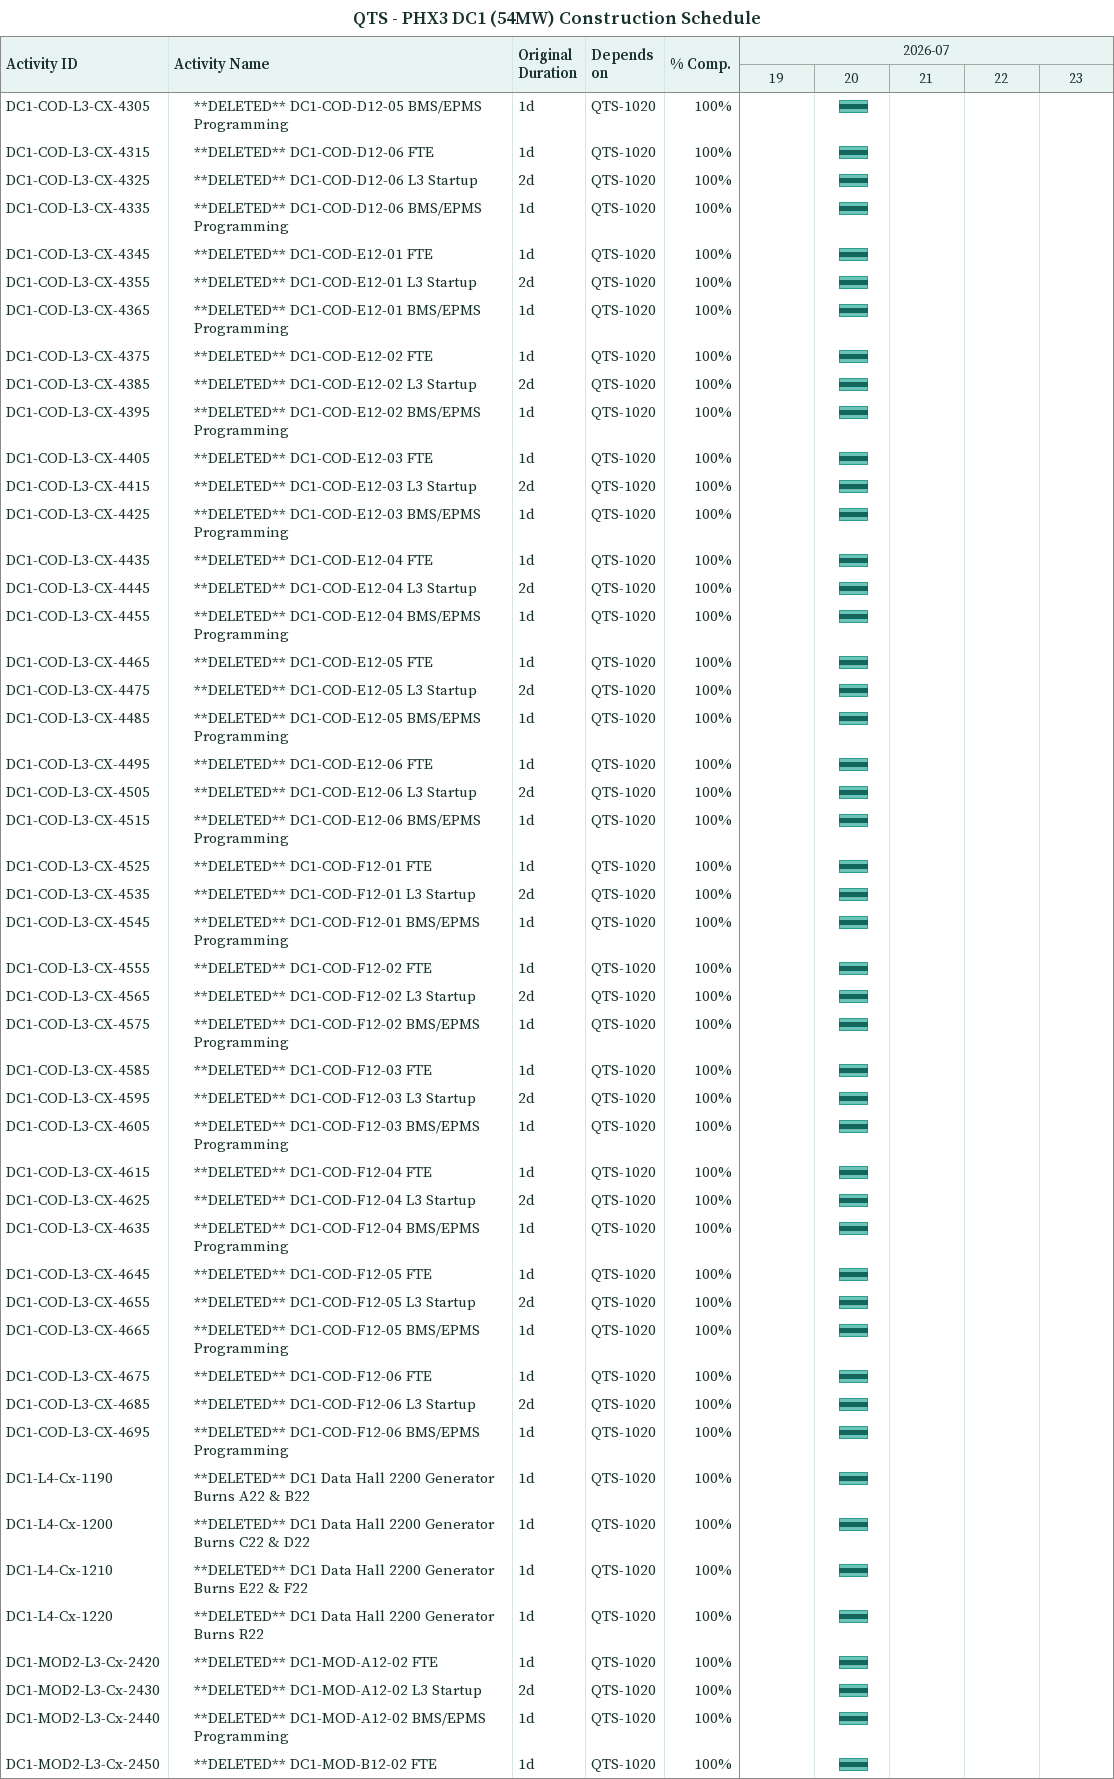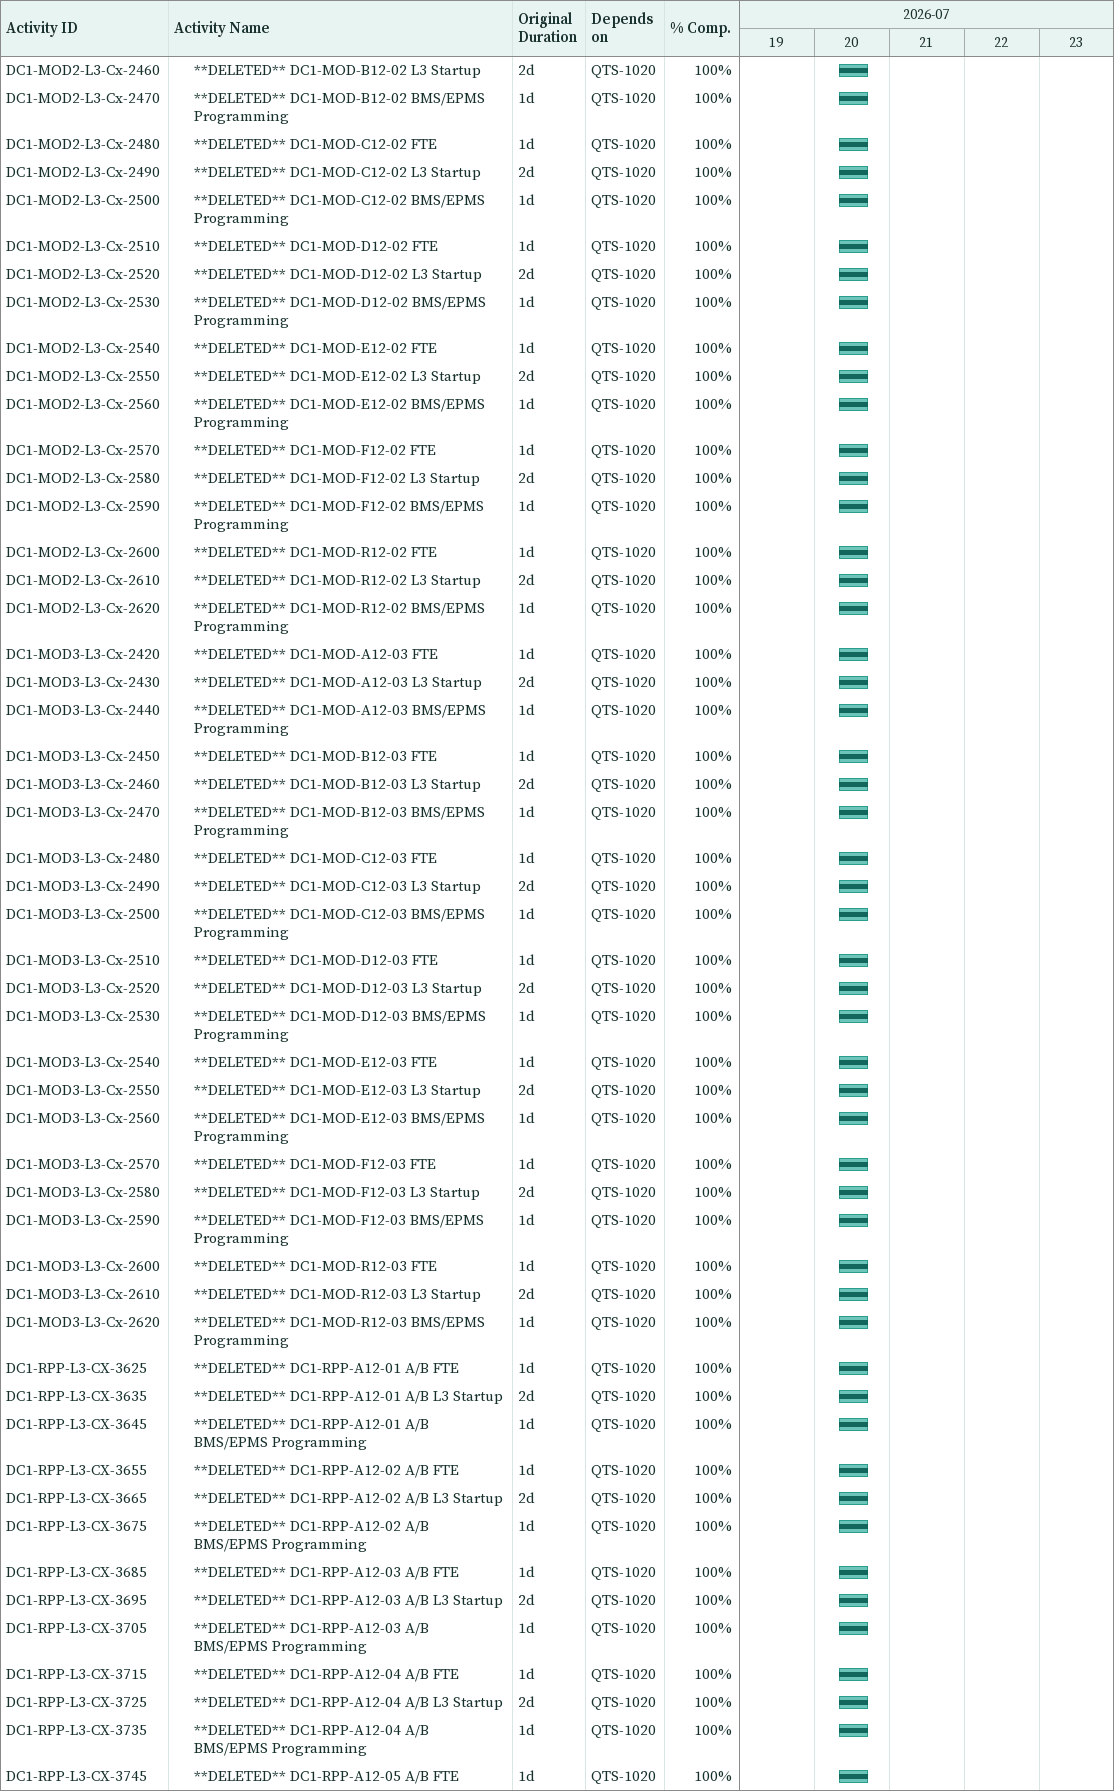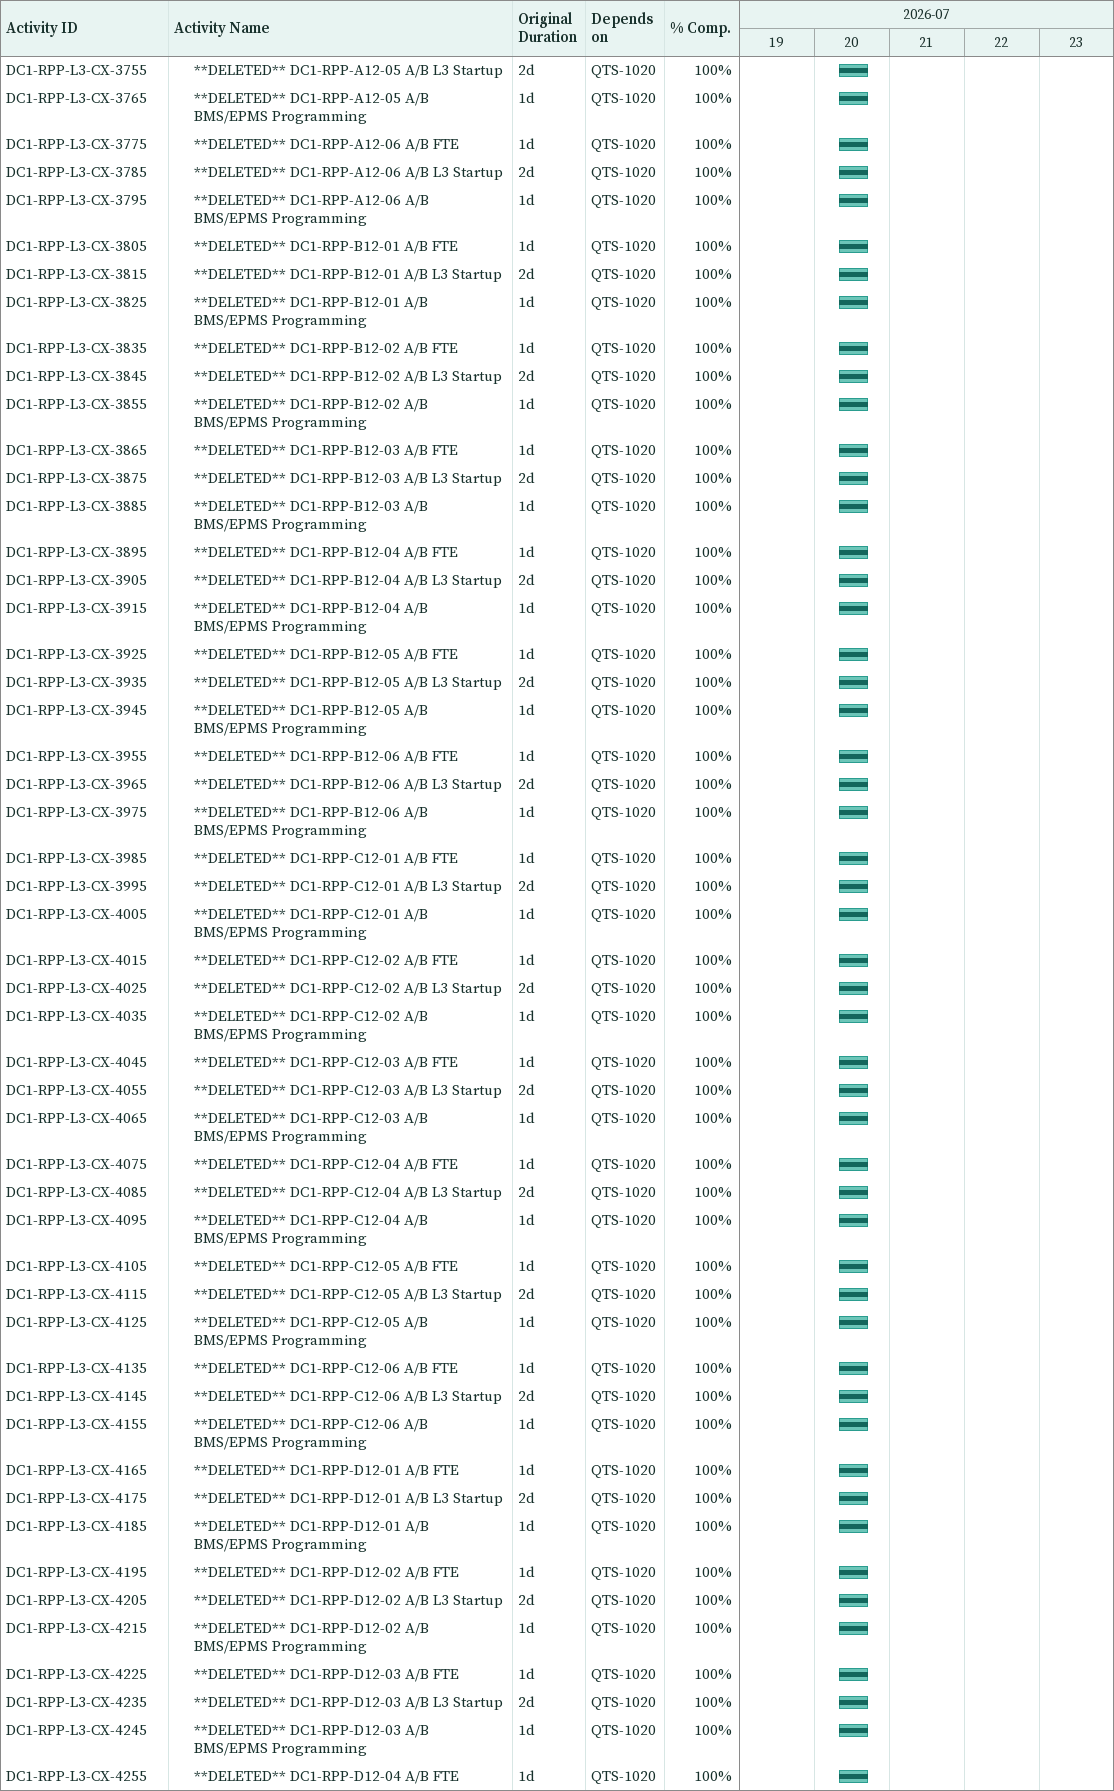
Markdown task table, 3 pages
QTS - PHX3 DC1 (54MW) Construction Schedule

| ID | Level | Task | Original duration | Start | Finish | Predecessors | % complete |
|---|---|---|---|---|---|---|---|
| DC1-COD-L3-CX-4305 | 2 | **DELETED** DC1-COD-D12-05 BMS/EPMS Programming | 1d | 2026-07-20 | 2026-07-20 | QTS-1020 | 100 |
| DC1-COD-L3-CX-4315 | 2 | **DELETED** DC1-COD-D12-06 FTE | 1d | 2026-07-20 | 2026-07-20 | QTS-1020 | 100 |
| DC1-COD-L3-CX-4325 | 2 | **DELETED** DC1-COD-D12-06 L3 Startup | 2d | 2026-07-20 | 2026-07-20 | QTS-1020 | 100 |
| DC1-COD-L3-CX-4335 | 2 | **DELETED** DC1-COD-D12-06 BMS/EPMS Programming | 1d | 2026-07-20 | 2026-07-20 | QTS-1020 | 100 |
| DC1-COD-L3-CX-4345 | 2 | **DELETED** DC1-COD-E12-01 FTE | 1d | 2026-07-20 | 2026-07-20 | QTS-1020 | 100 |
| DC1-COD-L3-CX-4355 | 2 | **DELETED** DC1-COD-E12-01 L3 Startup | 2d | 2026-07-20 | 2026-07-20 | QTS-1020 | 100 |
| DC1-COD-L3-CX-4365 | 2 | **DELETED** DC1-COD-E12-01 BMS/EPMS Programming | 1d | 2026-07-20 | 2026-07-20 | QTS-1020 | 100 |
| DC1-COD-L3-CX-4375 | 2 | **DELETED** DC1-COD-E12-02 FTE | 1d | 2026-07-20 | 2026-07-20 | QTS-1020 | 100 |
| DC1-COD-L3-CX-4385 | 2 | **DELETED** DC1-COD-E12-02 L3 Startup | 2d | 2026-07-20 | 2026-07-20 | QTS-1020 | 100 |
| DC1-COD-L3-CX-4395 | 2 | **DELETED** DC1-COD-E12-02 BMS/EPMS Programming | 1d | 2026-07-20 | 2026-07-20 | QTS-1020 | 100 |
| DC1-COD-L3-CX-4405 | 2 | **DELETED** DC1-COD-E12-03 FTE | 1d | 2026-07-20 | 2026-07-20 | QTS-1020 | 100 |
| DC1-COD-L3-CX-4415 | 2 | **DELETED** DC1-COD-E12-03 L3 Startup | 2d | 2026-07-20 | 2026-07-20 | QTS-1020 | 100 |
| DC1-COD-L3-CX-4425 | 2 | **DELETED** DC1-COD-E12-03 BMS/EPMS Programming | 1d | 2026-07-20 | 2026-07-20 | QTS-1020 | 100 |
| DC1-COD-L3-CX-4435 | 2 | **DELETED** DC1-COD-E12-04 FTE | 1d | 2026-07-20 | 2026-07-20 | QTS-1020 | 100 |
| DC1-COD-L3-CX-4445 | 2 | **DELETED** DC1-COD-E12-04 L3 Startup | 2d | 2026-07-20 | 2026-07-20 | QTS-1020 | 100 |
| DC1-COD-L3-CX-4455 | 2 | **DELETED** DC1-COD-E12-04 BMS/EPMS Programming | 1d | 2026-07-20 | 2026-07-20 | QTS-1020 | 100 |
| DC1-COD-L3-CX-4465 | 2 | **DELETED** DC1-COD-E12-05 FTE | 1d | 2026-07-20 | 2026-07-20 | QTS-1020 | 100 |
| DC1-COD-L3-CX-4475 | 2 | **DELETED** DC1-COD-E12-05 L3 Startup | 2d | 2026-07-20 | 2026-07-20 | QTS-1020 | 100 |
| DC1-COD-L3-CX-4485 | 2 | **DELETED** DC1-COD-E12-05 BMS/EPMS Programming | 1d | 2026-07-20 | 2026-07-20 | QTS-1020 | 100 |
| DC1-COD-L3-CX-4495 | 2 | **DELETED** DC1-COD-E12-06 FTE | 1d | 2026-07-20 | 2026-07-20 | QTS-1020 | 100 |
| DC1-COD-L3-CX-4505 | 2 | **DELETED** DC1-COD-E12-06 L3 Startup | 2d | 2026-07-20 | 2026-07-20 | QTS-1020 | 100 |
| DC1-COD-L3-CX-4515 | 2 | **DELETED** DC1-COD-E12-06 BMS/EPMS Programming | 1d | 2026-07-20 | 2026-07-20 | QTS-1020 | 100 |
| DC1-COD-L3-CX-4525 | 2 | **DELETED** DC1-COD-F12-01 FTE | 1d | 2026-07-20 | 2026-07-20 | QTS-1020 | 100 |
| DC1-COD-L3-CX-4535 | 2 | **DELETED** DC1-COD-F12-01 L3 Startup | 2d | 2026-07-20 | 2026-07-20 | QTS-1020 | 100 |
| DC1-COD-L3-CX-4545 | 2 | **DELETED** DC1-COD-F12-01 BMS/EPMS Programming | 1d | 2026-07-20 | 2026-07-20 | QTS-1020 | 100 |
| DC1-COD-L3-CX-4555 | 2 | **DELETED** DC1-COD-F12-02 FTE | 1d | 2026-07-20 | 2026-07-20 | QTS-1020 | 100 |
| DC1-COD-L3-CX-4565 | 2 | **DELETED** DC1-COD-F12-02 L3 Startup | 2d | 2026-07-20 | 2026-07-20 | QTS-1020 | 100 |
| DC1-COD-L3-CX-4575 | 2 | **DELETED** DC1-COD-F12-02 BMS/EPMS Programming | 1d | 2026-07-20 | 2026-07-20 | QTS-1020 | 100 |
| DC1-COD-L3-CX-4585 | 2 | **DELETED** DC1-COD-F12-03 FTE | 1d | 2026-07-20 | 2026-07-20 | QTS-1020 | 100 |
| DC1-COD-L3-CX-4595 | 2 | **DELETED** DC1-COD-F12-03 L3 Startup | 2d | 2026-07-20 | 2026-07-20 | QTS-1020 | 100 |
| DC1-COD-L3-CX-4605 | 2 | **DELETED** DC1-COD-F12-03 BMS/EPMS Programming | 1d | 2026-07-20 | 2026-07-20 | QTS-1020 | 100 |
| DC1-COD-L3-CX-4615 | 2 | **DELETED** DC1-COD-F12-04 FTE | 1d | 2026-07-20 | 2026-07-20 | QTS-1020 | 100 |
| DC1-COD-L3-CX-4625 | 2 | **DELETED** DC1-COD-F12-04 L3 Startup | 2d | 2026-07-20 | 2026-07-20 | QTS-1020 | 100 |
| DC1-COD-L3-CX-4635 | 2 | **DELETED** DC1-COD-F12-04 BMS/EPMS Programming | 1d | 2026-07-20 | 2026-07-20 | QTS-1020 | 100 |
| DC1-COD-L3-CX-4645 | 2 | **DELETED** DC1-COD-F12-05 FTE | 1d | 2026-07-20 | 2026-07-20 | QTS-1020 | 100 |
| DC1-COD-L3-CX-4655 | 2 | **DELETED** DC1-COD-F12-05 L3 Startup | 2d | 2026-07-20 | 2026-07-20 | QTS-1020 | 100 |
| DC1-COD-L3-CX-4665 | 2 | **DELETED** DC1-COD-F12-05 BMS/EPMS Programming | 1d | 2026-07-20 | 2026-07-20 | QTS-1020 | 100 |
| DC1-COD-L3-CX-4675 | 2 | **DELETED** DC1-COD-F12-06 FTE | 1d | 2026-07-20 | 2026-07-20 | QTS-1020 | 100 |
| DC1-COD-L3-CX-4685 | 2 | **DELETED** DC1-COD-F12-06 L3 Startup | 2d | 2026-07-20 | 2026-07-20 | QTS-1020 | 100 |
| DC1-COD-L3-CX-4695 | 2 | **DELETED** DC1-COD-F12-06 BMS/EPMS Programming | 1d | 2026-07-20 | 2026-07-20 | QTS-1020 | 100 |
| DC1-L4-Cx-1190 | 2 | **DELETED** DC1 Data Hall 2200 Generator Burns A22 & B22 | 1d | 2026-07-20 | 2026-07-20 | QTS-1020 | 100 |
| DC1-L4-Cx-1200 | 2 | **DELETED** DC1 Data Hall 2200 Generator Burns C22 & D22 | 1d | 2026-07-20 | 2026-07-20 | QTS-1020 | 100 |
| DC1-L4-Cx-1210 | 2 | **DELETED** DC1 Data Hall 2200 Generator Burns E22 & F22 | 1d | 2026-07-20 | 2026-07-20 | QTS-1020 | 100 |
| DC1-L4-Cx-1220 | 2 | **DELETED** DC1 Data Hall 2200 Generator Burns R22 | 1d | 2026-07-20 | 2026-07-20 | QTS-1020 | 100 |
| DC1-MOD2-L3-Cx-2420 | 2 | **DELETED** DC1-MOD-A12-02 FTE | 1d | 2026-07-20 | 2026-07-20 | QTS-1020 | 100 |
| DC1-MOD2-L3-Cx-2430 | 2 | **DELETED** DC1-MOD-A12-02 L3 Startup | 2d | 2026-07-20 | 2026-07-20 | QTS-1020 | 100 |
| DC1-MOD2-L3-Cx-2440 | 2 | **DELETED** DC1-MOD-A12-02 BMS/EPMS Programming | 1d | 2026-07-20 | 2026-07-20 | QTS-1020 | 100 |
| DC1-MOD2-L3-Cx-2450 | 2 | **DELETED** DC1-MOD-B12-02 FTE | 1d | 2026-07-20 | 2026-07-20 | QTS-1020 | 100 |
| DC1-MOD2-L3-Cx-2460 | 2 | **DELETED** DC1-MOD-B12-02 L3 Startup | 2d | 2026-07-20 | 2026-07-20 | QTS-1020 | 100 |
| DC1-MOD2-L3-Cx-2470 | 2 | **DELETED** DC1-MOD-B12-02 BMS/EPMS Programming | 1d | 2026-07-20 | 2026-07-20 | QTS-1020 | 100 |
| DC1-MOD2-L3-Cx-2480 | 2 | **DELETED** DC1-MOD-C12-02 FTE | 1d | 2026-07-20 | 2026-07-20 | QTS-1020 | 100 |
| DC1-MOD2-L3-Cx-2490 | 2 | **DELETED** DC1-MOD-C12-02 L3 Startup | 2d | 2026-07-20 | 2026-07-20 | QTS-1020 | 100 |
| DC1-MOD2-L3-Cx-2500 | 2 | **DELETED** DC1-MOD-C12-02 BMS/EPMS Programming | 1d | 2026-07-20 | 2026-07-20 | QTS-1020 | 100 |
| DC1-MOD2-L3-Cx-2510 | 2 | **DELETED** DC1-MOD-D12-02 FTE | 1d | 2026-07-20 | 2026-07-20 | QTS-1020 | 100 |
| DC1-MOD2-L3-Cx-2520 | 2 | **DELETED** DC1-MOD-D12-02 L3 Startup | 2d | 2026-07-20 | 2026-07-20 | QTS-1020 | 100 |
| DC1-MOD2-L3-Cx-2530 | 2 | **DELETED** DC1-MOD-D12-02 BMS/EPMS Programming | 1d | 2026-07-20 | 2026-07-20 | QTS-1020 | 100 |
| DC1-MOD2-L3-Cx-2540 | 2 | **DELETED** DC1-MOD-E12-02 FTE | 1d | 2026-07-20 | 2026-07-20 | QTS-1020 | 100 |
| DC1-MOD2-L3-Cx-2550 | 2 | **DELETED** DC1-MOD-E12-02 L3 Startup | 2d | 2026-07-20 | 2026-07-20 | QTS-1020 | 100 |
| DC1-MOD2-L3-Cx-2560 | 2 | **DELETED** DC1-MOD-E12-02 BMS/EPMS Programming | 1d | 2026-07-20 | 2026-07-20 | QTS-1020 | 100 |
| DC1-MOD2-L3-Cx-2570 | 2 | **DELETED** DC1-MOD-F12-02 FTE | 1d | 2026-07-20 | 2026-07-20 | QTS-1020 | 100 |
| DC1-MOD2-L3-Cx-2580 | 2 | **DELETED** DC1-MOD-F12-02 L3 Startup | 2d | 2026-07-20 | 2026-07-20 | QTS-1020 | 100 |
| DC1-MOD2-L3-Cx-2590 | 2 | **DELETED** DC1-MOD-F12-02 BMS/EPMS Programming | 1d | 2026-07-20 | 2026-07-20 | QTS-1020 | 100 |
| DC1-MOD2-L3-Cx-2600 | 2 | **DELETED** DC1-MOD-R12-02 FTE | 1d | 2026-07-20 | 2026-07-20 | QTS-1020 | 100 |
| DC1-MOD2-L3-Cx-2610 | 2 | **DELETED** DC1-MOD-R12-02 L3 Startup | 2d | 2026-07-20 | 2026-07-20 | QTS-1020 | 100 |
| DC1-MOD2-L3-Cx-2620 | 2 | **DELETED** DC1-MOD-R12-02 BMS/EPMS Programming | 1d | 2026-07-20 | 2026-07-20 | QTS-1020 | 100 |
| DC1-MOD3-L3-Cx-2420 | 2 | **DELETED** DC1-MOD-A12-03 FTE | 1d | 2026-07-20 | 2026-07-20 | QTS-1020 | 100 |
| DC1-MOD3-L3-Cx-2430 | 2 | **DELETED** DC1-MOD-A12-03 L3 Startup | 2d | 2026-07-20 | 2026-07-20 | QTS-1020 | 100 |
| DC1-MOD3-L3-Cx-2440 | 2 | **DELETED** DC1-MOD-A12-03 BMS/EPMS Programming | 1d | 2026-07-20 | 2026-07-20 | QTS-1020 | 100 |
| DC1-MOD3-L3-Cx-2450 | 2 | **DELETED** DC1-MOD-B12-03 FTE | 1d | 2026-07-20 | 2026-07-20 | QTS-1020 | 100 |
| DC1-MOD3-L3-Cx-2460 | 2 | **DELETED** DC1-MOD-B12-03 L3 Startup | 2d | 2026-07-20 | 2026-07-20 | QTS-1020 | 100 |
| DC1-MOD3-L3-Cx-2470 | 2 | **DELETED** DC1-MOD-B12-03 BMS/EPMS Programming | 1d | 2026-07-20 | 2026-07-20 | QTS-1020 | 100 |
| DC1-MOD3-L3-Cx-2480 | 2 | **DELETED** DC1-MOD-C12-03 FTE | 1d | 2026-07-20 | 2026-07-20 | QTS-1020 | 100 |
| DC1-MOD3-L3-Cx-2490 | 2 | **DELETED** DC1-MOD-C12-03 L3 Startup | 2d | 2026-07-20 | 2026-07-20 | QTS-1020 | 100 |
| DC1-MOD3-L3-Cx-2500 | 2 | **DELETED** DC1-MOD-C12-03 BMS/EPMS Programming | 1d | 2026-07-20 | 2026-07-20 | QTS-1020 | 100 |
| DC1-MOD3-L3-Cx-2510 | 2 | **DELETED** DC1-MOD-D12-03 FTE | 1d | 2026-07-20 | 2026-07-20 | QTS-1020 | 100 |
| DC1-MOD3-L3-Cx-2520 | 2 | **DELETED** DC1-MOD-D12-03 L3 Startup | 2d | 2026-07-20 | 2026-07-20 | QTS-1020 | 100 |
| DC1-MOD3-L3-Cx-2530 | 2 | **DELETED** DC1-MOD-D12-03 BMS/EPMS Programming | 1d | 2026-07-20 | 2026-07-20 | QTS-1020 | 100 |
| DC1-MOD3-L3-Cx-2540 | 2 | **DELETED** DC1-MOD-E12-03 FTE | 1d | 2026-07-20 | 2026-07-20 | QTS-1020 | 100 |
| DC1-MOD3-L3-Cx-2550 | 2 | **DELETED** DC1-MOD-E12-03 L3 Startup | 2d | 2026-07-20 | 2026-07-20 | QTS-1020 | 100 |
| DC1-MOD3-L3-Cx-2560 | 2 | **DELETED** DC1-MOD-E12-03 BMS/EPMS Programming | 1d | 2026-07-20 | 2026-07-20 | QTS-1020 | 100 |
| DC1-MOD3-L3-Cx-2570 | 2 | **DELETED** DC1-MOD-F12-03 FTE | 1d | 2026-07-20 | 2026-07-20 | QTS-1020 | 100 |
| DC1-MOD3-L3-Cx-2580 | 2 | **DELETED** DC1-MOD-F12-03 L3 Startup | 2d | 2026-07-20 | 2026-07-20 | QTS-1020 | 100 |
| DC1-MOD3-L3-Cx-2590 | 2 | **DELETED** DC1-MOD-F12-03 BMS/EPMS Programming | 1d | 2026-07-20 | 2026-07-20 | QTS-1020 | 100 |
| DC1-MOD3-L3-Cx-2600 | 2 | **DELETED** DC1-MOD-R12-03 FTE | 1d | 2026-07-20 | 2026-07-20 | QTS-1020 | 100 |
| DC1-MOD3-L3-Cx-2610 | 2 | **DELETED** DC1-MOD-R12-03 L3 Startup | 2d | 2026-07-20 | 2026-07-20 | QTS-1020 | 100 |
| DC1-MOD3-L3-Cx-2620 | 2 | **DELETED** DC1-MOD-R12-03 BMS/EPMS Programming | 1d | 2026-07-20 | 2026-07-20 | QTS-1020 | 100 |
| DC1-RPP-L3-CX-3625 | 2 | **DELETED** DC1-RPP-A12-01 A/B FTE | 1d | 2026-07-20 | 2026-07-20 | QTS-1020 | 100 |
| DC1-RPP-L3-CX-3635 | 2 | **DELETED** DC1-RPP-A12-01 A/B L3 Startup | 2d | 2026-07-20 | 2026-07-20 | QTS-1020 | 100 |
| DC1-RPP-L3-CX-3645 | 2 | **DELETED** DC1-RPP-A12-01 A/B BMS/EPMS Programming | 1d | 2026-07-20 | 2026-07-20 | QTS-1020 | 100 |
| DC1-RPP-L3-CX-3655 | 2 | **DELETED** DC1-RPP-A12-02 A/B FTE | 1d | 2026-07-20 | 2026-07-20 | QTS-1020 | 100 |
| DC1-RPP-L3-CX-3665 | 2 | **DELETED** DC1-RPP-A12-02 A/B L3 Startup | 2d | 2026-07-20 | 2026-07-20 | QTS-1020 | 100 |
| DC1-RPP-L3-CX-3675 | 2 | **DELETED** DC1-RPP-A12-02 A/B BMS/EPMS Programming | 1d | 2026-07-20 | 2026-07-20 | QTS-1020 | 100 |
| DC1-RPP-L3-CX-3685 | 2 | **DELETED** DC1-RPP-A12-03 A/B FTE | 1d | 2026-07-20 | 2026-07-20 | QTS-1020 | 100 |
| DC1-RPP-L3-CX-3695 | 2 | **DELETED** DC1-RPP-A12-03 A/B L3 Startup | 2d | 2026-07-20 | 2026-07-20 | QTS-1020 | 100 |
| DC1-RPP-L3-CX-3705 | 2 | **DELETED** DC1-RPP-A12-03 A/B BMS/EPMS Programming | 1d | 2026-07-20 | 2026-07-20 | QTS-1020 | 100 |
| DC1-RPP-L3-CX-3715 | 2 | **DELETED** DC1-RPP-A12-04 A/B FTE | 1d | 2026-07-20 | 2026-07-20 | QTS-1020 | 100 |
| DC1-RPP-L3-CX-3725 | 2 | **DELETED** DC1-RPP-A12-04 A/B L3 Startup | 2d | 2026-07-20 | 2026-07-20 | QTS-1020 | 100 |
| DC1-RPP-L3-CX-3735 | 2 | **DELETED** DC1-RPP-A12-04 A/B BMS/EPMS Programming | 1d | 2026-07-20 | 2026-07-20 | QTS-1020 | 100 |
| DC1-RPP-L3-CX-3745 | 2 | **DELETED** DC1-RPP-A12-05 A/B FTE | 1d | 2026-07-20 | 2026-07-20 | QTS-1020 | 100 |
| DC1-RPP-L3-CX-3755 | 2 | **DELETED** DC1-RPP-A12-05 A/B L3 Startup | 2d | 2026-07-20 | 2026-07-20 | QTS-1020 | 100 |
| DC1-RPP-L3-CX-3765 | 2 | **DELETED** DC1-RPP-A12-05 A/B BMS/EPMS Programming | 1d | 2026-07-20 | 2026-07-20 | QTS-1020 | 100 |
| DC1-RPP-L3-CX-3775 | 2 | **DELETED** DC1-RPP-A12-06 A/B FTE | 1d | 2026-07-20 | 2026-07-20 | QTS-1020 | 100 |
| DC1-RPP-L3-CX-3785 | 2 | **DELETED** DC1-RPP-A12-06 A/B L3 Startup | 2d | 2026-07-20 | 2026-07-20 | QTS-1020 | 100 |
| DC1-RPP-L3-CX-3795 | 2 | **DELETED** DC1-RPP-A12-06 A/B BMS/EPMS Programming | 1d | 2026-07-20 | 2026-07-20 | QTS-1020 | 100 |
| DC1-RPP-L3-CX-3805 | 2 | **DELETED** DC1-RPP-B12-01 A/B FTE | 1d | 2026-07-20 | 2026-07-20 | QTS-1020 | 100 |
| DC1-RPP-L3-CX-3815 | 2 | **DELETED** DC1-RPP-B12-01 A/B L3 Startup | 2d | 2026-07-20 | 2026-07-20 | QTS-1020 | 100 |
| DC1-RPP-L3-CX-3825 | 2 | **DELETED** DC1-RPP-B12-01 A/B BMS/EPMS Programming | 1d | 2026-07-20 | 2026-07-20 | QTS-1020 | 100 |
| DC1-RPP-L3-CX-3835 | 2 | **DELETED** DC1-RPP-B12-02 A/B FTE | 1d | 2026-07-20 | 2026-07-20 | QTS-1020 | 100 |
| DC1-RPP-L3-CX-3845 | 2 | **DELETED** DC1-RPP-B12-02 A/B L3 Startup | 2d | 2026-07-20 | 2026-07-20 | QTS-1020 | 100 |
| DC1-RPP-L3-CX-3855 | 2 | **DELETED** DC1-RPP-B12-02 A/B BMS/EPMS Programming | 1d | 2026-07-20 | 2026-07-20 | QTS-1020 | 100 |
| DC1-RPP-L3-CX-3865 | 2 | **DELETED** DC1-RPP-B12-03 A/B FTE | 1d | 2026-07-20 | 2026-07-20 | QTS-1020 | 100 |
| DC1-RPP-L3-CX-3875 | 2 | **DELETED** DC1-RPP-B12-03 A/B L3 Startup | 2d | 2026-07-20 | 2026-07-20 | QTS-1020 | 100 |
| DC1-RPP-L3-CX-3885 | 2 | **DELETED** DC1-RPP-B12-03 A/B BMS/EPMS Programming | 1d | 2026-07-20 | 2026-07-20 | QTS-1020 | 100 |
| DC1-RPP-L3-CX-3895 | 2 | **DELETED** DC1-RPP-B12-04 A/B FTE | 1d | 2026-07-20 | 2026-07-20 | QTS-1020 | 100 |
| DC1-RPP-L3-CX-3905 | 2 | **DELETED** DC1-RPP-B12-04 A/B L3 Startup | 2d | 2026-07-20 | 2026-07-20 | QTS-1020 | 100 |
| DC1-RPP-L3-CX-3915 | 2 | **DELETED** DC1-RPP-B12-04 A/B BMS/EPMS Programming | 1d | 2026-07-20 | 2026-07-20 | QTS-1020 | 100 |
| DC1-RPP-L3-CX-3925 | 2 | **DELETED** DC1-RPP-B12-05 A/B FTE | 1d | 2026-07-20 | 2026-07-20 | QTS-1020 | 100 |
| DC1-RPP-L3-CX-3935 | 2 | **DELETED** DC1-RPP-B12-05 A/B L3 Startup | 2d | 2026-07-20 | 2026-07-20 | QTS-1020 | 100 |
| DC1-RPP-L3-CX-3945 | 2 | **DELETED** DC1-RPP-B12-05 A/B BMS/EPMS Programming | 1d | 2026-07-20 | 2026-07-20 | QTS-1020 | 100 |
| DC1-RPP-L3-CX-3955 | 2 | **DELETED** DC1-RPP-B12-06 A/B FTE | 1d | 2026-07-20 | 2026-07-20 | QTS-1020 | 100 |
| DC1-RPP-L3-CX-3965 | 2 | **DELETED** DC1-RPP-B12-06 A/B L3 Startup | 2d | 2026-07-20 | 2026-07-20 | QTS-1020 | 100 |
| DC1-RPP-L3-CX-3975 | 2 | **DELETED** DC1-RPP-B12-06 A/B BMS/EPMS Programming | 1d | 2026-07-20 | 2026-07-20 | QTS-1020 | 100 |
| DC1-RPP-L3-CX-3985 | 2 | **DELETED** DC1-RPP-C12-01 A/B FTE | 1d | 2026-07-20 | 2026-07-20 | QTS-1020 | 100 |
| DC1-RPP-L3-CX-3995 | 2 | **DELETED** DC1-RPP-C12-01 A/B L3 Startup | 2d | 2026-07-20 | 2026-07-20 | QTS-1020 | 100 |
| DC1-RPP-L3-CX-4005 | 2 | **DELETED** DC1-RPP-C12-01 A/B BMS/EPMS Programming | 1d | 2026-07-20 | 2026-07-20 | QTS-1020 | 100 |
| DC1-RPP-L3-CX-4015 | 2 | **DELETED** DC1-RPP-C12-02 A/B FTE | 1d | 2026-07-20 | 2026-07-20 | QTS-1020 | 100 |
| DC1-RPP-L3-CX-4025 | 2 | **DELETED** DC1-RPP-C12-02 A/B L3 Startup | 2d | 2026-07-20 | 2026-07-20 | QTS-1020 | 100 |
| DC1-RPP-L3-CX-4035 | 2 | **DELETED** DC1-RPP-C12-02 A/B BMS/EPMS Programming | 1d | 2026-07-20 | 2026-07-20 | QTS-1020 | 100 |
| DC1-RPP-L3-CX-4045 | 2 | **DELETED** DC1-RPP-C12-03 A/B FTE | 1d | 2026-07-20 | 2026-07-20 | QTS-1020 | 100 |
| DC1-RPP-L3-CX-4055 | 2 | **DELETED** DC1-RPP-C12-03 A/B L3 Startup | 2d | 2026-07-20 | 2026-07-20 | QTS-1020 | 100 |
| DC1-RPP-L3-CX-4065 | 2 | **DELETED** DC1-RPP-C12-03 A/B BMS/EPMS Programming | 1d | 2026-07-20 | 2026-07-20 | QTS-1020 | 100 |
| DC1-RPP-L3-CX-4075 | 2 | **DELETED** DC1-RPP-C12-04 A/B FTE | 1d | 2026-07-20 | 2026-07-20 | QTS-1020 | 100 |
| DC1-RPP-L3-CX-4085 | 2 | **DELETED** DC1-RPP-C12-04 A/B L3 Startup | 2d | 2026-07-20 | 2026-07-20 | QTS-1020 | 100 |
| DC1-RPP-L3-CX-4095 | 2 | **DELETED** DC1-RPP-C12-04 A/B BMS/EPMS Programming | 1d | 2026-07-20 | 2026-07-20 | QTS-1020 | 100 |
| DC1-RPP-L3-CX-4105 | 2 | **DELETED** DC1-RPP-C12-05 A/B FTE | 1d | 2026-07-20 | 2026-07-20 | QTS-1020 | 100 |
| DC1-RPP-L3-CX-4115 | 2 | **DELETED** DC1-RPP-C12-05 A/B L3 Startup | 2d | 2026-07-20 | 2026-07-20 | QTS-1020 | 100 |
| DC1-RPP-L3-CX-4125 | 2 | **DELETED** DC1-RPP-C12-05 A/B BMS/EPMS Programming | 1d | 2026-07-20 | 2026-07-20 | QTS-1020 | 100 |
| DC1-RPP-L3-CX-4135 | 2 | **DELETED** DC1-RPP-C12-06 A/B FTE | 1d | 2026-07-20 | 2026-07-20 | QTS-1020 | 100 |
| DC1-RPP-L3-CX-4145 | 2 | **DELETED** DC1-RPP-C12-06 A/B L3 Startup | 2d | 2026-07-20 | 2026-07-20 | QTS-1020 | 100 |
| DC1-RPP-L3-CX-4155 | 2 | **DELETED** DC1-RPP-C12-06 A/B BMS/EPMS Programming | 1d | 2026-07-20 | 2026-07-20 | QTS-1020 | 100 |
| DC1-RPP-L3-CX-4165 | 2 | **DELETED** DC1-RPP-D12-01 A/B FTE | 1d | 2026-07-20 | 2026-07-20 | QTS-1020 | 100 |
| DC1-RPP-L3-CX-4175 | 2 | **DELETED** DC1-RPP-D12-01 A/B L3 Startup | 2d | 2026-07-20 | 2026-07-20 | QTS-1020 | 100 |
| DC1-RPP-L3-CX-4185 | 2 | **DELETED** DC1-RPP-D12-01 A/B BMS/EPMS Programming | 1d | 2026-07-20 | 2026-07-20 | QTS-1020 | 100 |
| DC1-RPP-L3-CX-4195 | 2 | **DELETED** DC1-RPP-D12-02 A/B FTE | 1d | 2026-07-20 | 2026-07-20 | QTS-1020 | 100 |
| DC1-RPP-L3-CX-4205 | 2 | **DELETED** DC1-RPP-D12-02 A/B L3 Startup | 2d | 2026-07-20 | 2026-07-20 | QTS-1020 | 100 |
| DC1-RPP-L3-CX-4215 | 2 | **DELETED** DC1-RPP-D12-02 A/B BMS/EPMS Programming | 1d | 2026-07-20 | 2026-07-20 | QTS-1020 | 100 |
| DC1-RPP-L3-CX-4225 | 2 | **DELETED** DC1-RPP-D12-03 A/B FTE | 1d | 2026-07-20 | 2026-07-20 | QTS-1020 | 100 |
| DC1-RPP-L3-CX-4235 | 2 | **DELETED** DC1-RPP-D12-03 A/B L3 Startup | 2d | 2026-07-20 | 2026-07-20 | QTS-1020 | 100 |
| DC1-RPP-L3-CX-4245 | 2 | **DELETED** DC1-RPP-D12-03 A/B BMS/EPMS Programming | 1d | 2026-07-20 | 2026-07-20 | QTS-1020 | 100 |
| DC1-RPP-L3-CX-4255 | 2 | **DELETED** DC1-RPP-D12-04 A/B FTE | 1d | 2026-07-20 | 2026-07-20 | QTS-1020 | 100 |
